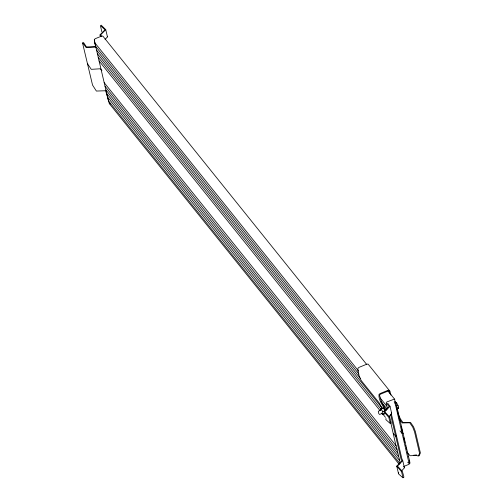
<?xml version="1.0" encoding="UTF-8"?>
<svg xmlns="http://www.w3.org/2000/svg" width="503" height="503" viewBox="0 0 503 503"><rect width="100%" height="100%" fill="white"/><g stroke="black" fill="none" stroke-linecap="round" stroke-linejoin="round"><path stroke-width="0.75" d="M409.769 463.188L409.115 464.25L403.513 466.551M387.75 403.299L389.995 406.254L385.028 411.429L384.952 412.014L389.611 417.018L391.07 422.218L391.051 423.168L390.447 422.998M391.372 413.982L401.891 458.837L402.733 460.566L397.766 465.74L397.691 466.325L402.35 471.33L403.808 476.523L403.79 477.479L403.186 477.303M402.733 460.566L404.431 467.809L401.513 471.015M101.166 25.15L105.749 29.646L100.814 34.669L100.795 35.336L101.776 36.549M105.749 29.646L107.453 36.889L105.077 39.46M386.008 418.458L385.858 419.628L390.259 423.545L388.819 417.396L383.99 411.831L389.115 406.625L386.926 403.632M396.729 466.136L401.557 471.701L402.997 477.85L398.596 473.939L396.729 466.136L401.853 460.93L401.067 459.176L390.548 414.321M398.426 473.38L398.747 472.77M358.595 371.088L94.841 42.837L94.369 39.856L95.023 38.794L102.027 35.92L103.021 36.304L366.775 364.556M358.953 374.1L95.689 46.458L94.841 42.837M360.293 378.331L96.538 50.08L95.689 46.458M381.815 407.675L97.387 53.695L96.538 50.08M381.186 409.455L98.236 57.317L97.387 53.695M380.067 410.63L99.085 60.938L98.236 57.317M400.243 463.012L396.232 445.922L104.184 82.662L99.085 60.938M396.836 449.443L105.033 86.283L104.184 82.662M397.684 453.065L105.882 89.905L105.033 86.283M398.533 456.686L106.73 93.527L105.882 89.905M399.382 460.308L107.579 97.142L106.73 93.527M399.74 463.313L108.428 100.763L107.579 97.142M387.505 408.7L386.172 403.016L386.826 401.954L394.446 399.08L395.848 403.846M389.36 416.591L389.441 416.956M396.395 406.16L396.307 405.802M399.791 420.646L399.703 420.282M395.987 445.821L390.598 421.879M404.884 442.37L403.727 437.428M405.732 445.991L405.651 445.627M408.279 456.85L408.197 456.485M409.291 460.207L409.448 461.829M389.291 416.22L391.699 413.497L389.995 406.254M380.463 410.303L380.394 408.845L383.317 407.845L384.965 410.769L382.682 411.705L382.764 413.164L383.33 414.422L385.028 413.724M380.394 408.845L383.487 407.983M395.421 403.085L396.546 402.62L398.577 406.669L398.653 408.128L396.961 408.826M381.136 410.071L378.275 411.247L378.765 413.636L379.614 414.447L382.481 413.265M396.326 406.103L398.018 405.412M381.513 413.057L382.5 414.353L384.198 413.655M396.54 436.032L395.716 436.365L393.459 433.555M403.092 433.341L402.268 433.68L400.004 430.864M87.792 63.397L87.365 63.548L91.276 69.332L99.839 68.81L100.556 69.024L101.927 70.734M395.716 402.551L396.546 402.62M397.816 408.059L398.653 408.128M383.33 414.422L382.5 414.353M413.592 455.228L416.553 454.982M110.308 103.964L109.314 103.574L108.428 100.763M95.696 46.628L86.441 46.917L83.454 42.397M391.378 412.938L391.196 413.221M397.156 409.423L397.854 412.391M398.005 413.045L398.395 414.705M409.423 463.012L409.914 463.238L409.882 462.301L396.301 404.374L394.987 401.463M94.753 40.014L94.25 39.762L95.822 47.59L94.74 47.087L86.183 47.609L82.605 42.698L82.693 43.635L92.546 85.082L96.375 91.056L105.649 90.747L108.441 100.254M390.938 395.075L389.863 391.127L389.14 390.303L387.876 390.353L380.048 393.566L378.985 394.471C378.426 400.457 382.94 405.324 385.254 410.498M418.785 455.422L419.106 455.812L420.395 452.952L415.365 431.492L413.535 426.733L410.549 422.451L403.004 422.614L400.595 419.188L398.25 414.378M389.863 391.127L368.095 364.109L366.832 364.166L359.004 367.379L357.935 368.278C357.74 372.471 359.211 376.986 361.317 380.677L379.086 402.79L382.003 408.191M387.442 390.278L394.824 399.464M100.801 36.7L99.783 35.028L104.712 30.048L104.787 29.463L100.374 25.521L101.826 31.702M380.249 398.036L386.644 405.996M381.098 401.658L387.002 409.008M383.016 414.302L385.48 417.364M407.021 452.046L409.826 455.536L410.542 455.749L416.471 455.259L418.282 456.146L419.571 453.291L414.541 431.832L412.712 427.072L409.725 422.784L402.18 422.948L399.772 419.527M407.694 462.219L409.09 463.577L395.477 404.714L394.163 401.803M109.314 103.574L399.149 464.288M382.682 411.705L381.224 408.914M404.116 467.243L404.431 467.809M396.138 405.305L397.295 409.228M386.078 410.159L381.387 401.539L379.564 395.352L380.218 394.295L388.046 391.076L389.039 391.466L389.473 393.315M107.277 36.329L107.453 36.889M396.546 406.814L396.854 408.115M399.093 417.679L399.401 418.98M401.218 426.745L402.834 433.611M406.191 447.94L406.499 449.248"/></g></svg>
